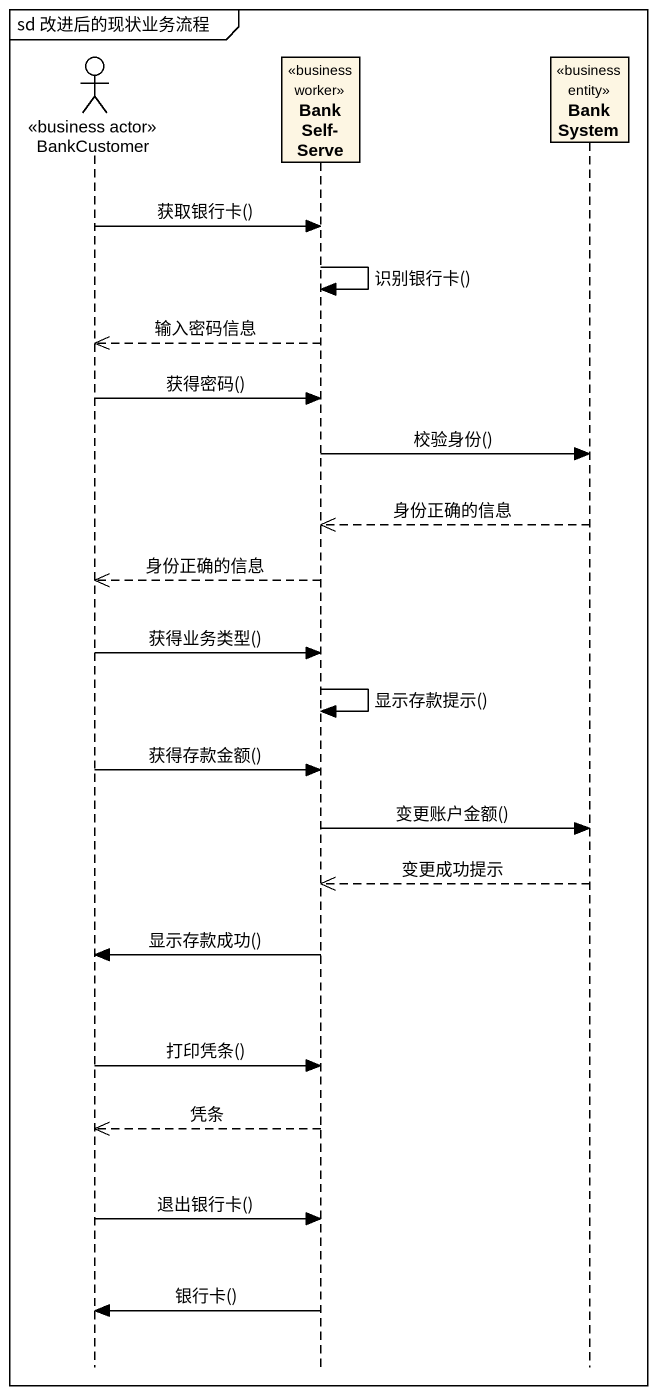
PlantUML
@startuml
mainframe sd 改进后的现状业务流程
hide footbox
actor BankCustomer <<business actor>>
participant "BankSelf-Serve" as BankSelf_Serve <<business worker>>
participant BankSystem <<business entity>>

BankCustomer -> BankSelf_Serve : 获取银行卡()
BankSelf_Serve -> BankSelf_Serve : 识别银行卡()
BankSelf_Serve -->> BankCustomer : 输入密码信息
BankCustomer -> BankSelf_Serve : 获得密码()
BankSelf_Serve -> BankSystem : 校验身份()
BankSystem -->> BankSelf_Serve : 身份正确的信息
BankSelf_Serve -->> BankCustomer : 身份正确的信息
BankCustomer -> BankSelf_Serve : 获得业务类型()
BankSelf_Serve -> BankSelf_Serve : 显示存款提示()
BankCustomer -> BankSelf_Serve : 获得存款金额()
BankSelf_Serve -> BankSystem : 变更账户金额()
BankSystem -->> BankSelf_Serve : 变更成功提示
BankSelf_Serve -> BankCustomer : 显示存款成功()
BankCustomer -> BankSelf_Serve : 打印凭条()
BankSelf_Serve -->> BankCustomer : 凭条
BankCustomer -> BankSelf_Serve : 退出银行卡()
BankSelf_Serve -> BankCustomer : 银行卡()
@enduml
